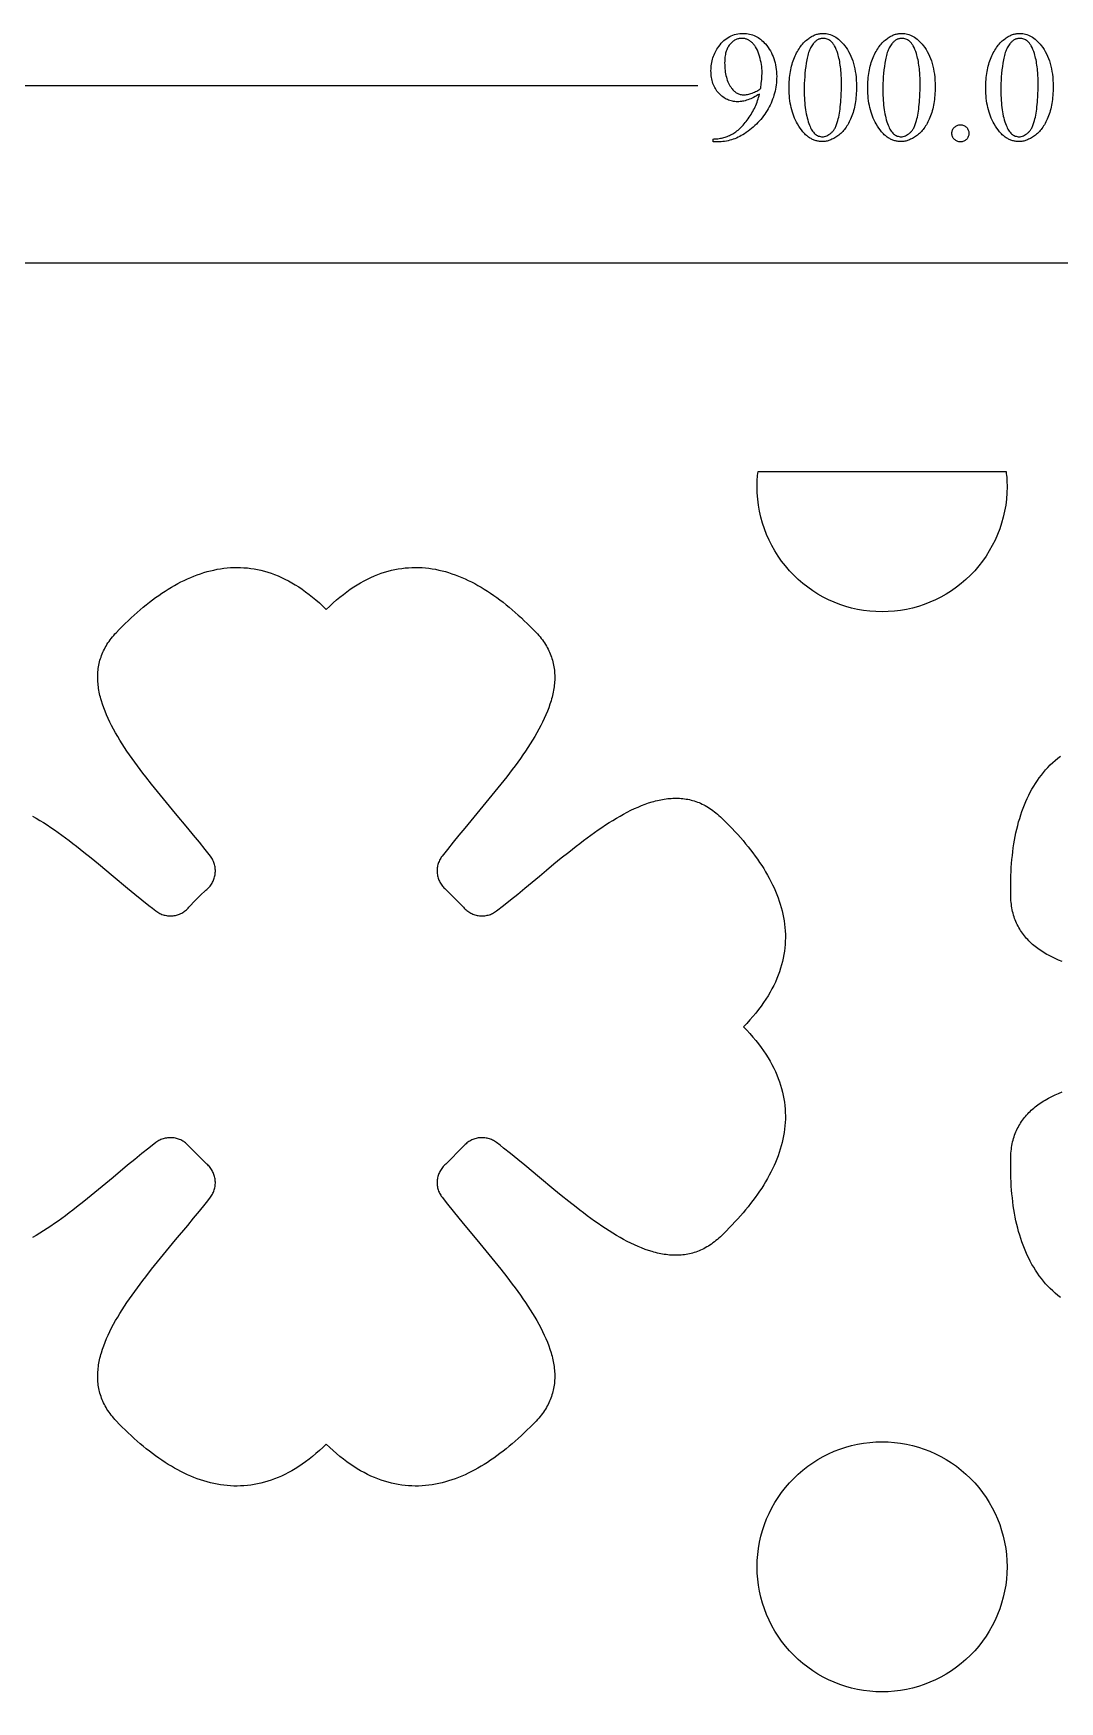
# Model space of a CAD drawing. Extents: x -1268 to 1319, y -900 to 956.
# Drawn here: x 567.2 to 813.5, y 404.9 to 805.1 of the extents above; entities that cross this region are included whole.
import ezdxf

# ---------------------------------------------------------------- set-up
doc = ezdxf.new("R2010")
doc.units = 0
doc.layers.add('DIMENSIONS', color=253, linetype='CONTINUOUS')
doc.layers.add('LAYER_1', color=7, linetype='CONTINUOUS')

msp = doc.modelspace()

# ---------------------------------------------------------------- linework, layer by layer
at = {"layer": 'DIMENSIONS'}
for points in [[(730.36, 779.11), (730.36, 779.79), (730.66, 779.8), (730.95, 779.81), (731.25, 779.84), (731.54, 779.87), (731.83, 779.91), (732.11, 779.96), (732.39, 780.02), (732.67, 780.09), (732.95, 780.16), (733.23, 780.24), (733.5, 780.33), (733.77, 780.43), (734.04, 780.54), (734.3, 780.65), (734.56, 780.77), (734.82, 780.9), (735.08, 781.04), (735.34, 781.2), (735.59, 781.36), (735.85, 781.54), (736.1, 781.73), (736.35, 781.94), (736.6, 782.16), (736.85, 782.38), (737.1, 782.63), (737.35, 782.88), (737.6, 783.15), (737.84, 783.43), (738.09, 783.72), (738.33, 784.03), (738.57, 784.34), (738.81, 784.67), (739.05, 785.01), (739.28, 785.35), (739.49, 785.7), (739.7, 786.05), (739.9, 786.41), (740.09, 786.77), (740.27, 787.13), (740.45, 787.5), (740.61, 787.87), (740.76, 788.25), (740.91, 788.63), (741.04, 789.01), (741.17, 789.4), (741.29, 789.79), (741.4, 790.19), (741.5, 790.59), (741.14, 790.37), (740.78, 790.16), (740.43, 789.96), (740.08, 789.78), (739.74, 789.61), (739.4, 789.46), (739.07, 789.32), (738.74, 789.19), (738.41, 789.09), (738.09, 788.99), (737.78, 788.91), (737.46, 788.85), (737.16, 788.79), (736.85, 788.76), (736.55, 788.74), (736.26, 788.73), (735.93, 788.74), (735.61, 788.76), (735.3, 788.8), (734.99, 788.86), (734.69, 788.93), (734.39, 789.02), (734.1, 789.12), (733.81, 789.24), (733.53, 789.37), (733.26, 789.53), (732.99, 789.69), (732.73, 789.88), (732.47, 790.07), (732.22, 790.29), (731.98, 790.52), (731.74, 790.77), (731.51, 791.03), (731.3, 791.3), (731.1, 791.58), (730.92, 791.87), (730.75, 792.17), (730.6, 792.48), (730.46, 792.81), (730.33, 793.14), (730.22, 793.48), (730.13, 793.84), (730.05, 794.2), (729.98, 794.57), (729.93, 794.96), (729.89, 795.36), (729.87, 795.76), (729.86, 796.18), (729.87, 796.59), (729.89, 796.99), (729.93, 797.38), (729.98, 797.77), (730.05, 798.16), (730.13, 798.54), (730.22, 798.91), (730.33, 799.28), (730.46, 799.64), (730.6, 800), (730.75, 800.35), (730.92, 800.7), (731.1, 801.04), (731.3, 801.37), (731.51, 801.7), (731.74, 802.02), (732.03, 802.4), (732.33, 802.75), (732.64, 803.08), (732.96, 803.39), (733.29, 803.67), (733.64, 803.92), (733.99, 804.15), (734.36, 804.36), (734.73, 804.54), (735.12, 804.7), (735.51, 804.83), (735.92, 804.94), (736.34, 805.03), (736.77, 805.09), (737.21, 805.13), (737.66, 805.14), (738.04, 805.13), (738.42, 805.1), (738.78, 805.05), (739.14, 804.98), (739.5, 804.89), (739.85, 804.78), (740.19, 804.65), (740.52, 804.5), (740.84, 804.33), (741.16, 804.14), (741.48, 803.94), (741.78, 803.71), (742.08, 803.46), (742.37, 803.19), (742.66, 802.9), (742.93, 802.59), (743.26, 802.19), (743.56, 801.78), (743.85, 801.36), (744.11, 800.93), (744.35, 800.48), (744.57, 800.02), (744.77, 799.55), (744.95, 799.07), (745.11, 798.58), (745.25, 798.08), (745.36, 797.56), (745.46, 797.04), (745.53, 796.5), (745.58, 795.95), (745.61, 795.39), (745.63, 794.81), (745.62, 794.29), (745.59, 793.78), (745.55, 793.27), (745.5, 792.77), (745.43, 792.26), (745.34, 791.77), (745.23, 791.28), (745.11, 790.79), (744.98, 790.3), (744.83, 789.82), (744.66, 789.35), (744.47, 788.88), (744.27, 788.41), (744.06, 787.95), (743.83, 787.5), (743.58, 787.04), (743.32, 786.6), (743.04, 786.16), (742.75, 785.73), (742.46, 785.32), (742.14, 784.91), (741.82, 784.51), (741.48, 784.12), (741.13, 783.74), (740.77, 783.38), (740.39, 783.02), (740.01, 782.67), (739.61, 782.33), (739.19, 781.99), (738.77, 781.67), (738.33, 781.36), (737.88, 781.06), (737.51, 780.82), (737.13, 780.6), (736.75, 780.4), (736.36, 780.2), (735.97, 780.03), (735.58, 779.87), (735.18, 779.72), (734.78, 779.59), (734.37, 779.48), (733.96, 779.38), (733.55, 779.3), (733.13, 779.23), (732.71, 779.17), (732.28, 779.14), (731.85, 779.11), (731.41, 779.11)], [(748.61, 791.97), (748.62, 792.5), (748.63, 793.03), (748.66, 793.54), (748.69, 794.04), (748.74, 794.53), (748.79, 795.02), (748.86, 795.49), (748.93, 795.95), (749.02, 796.41), (749.12, 796.86), (749.22, 797.29), (749.34, 797.72), (749.46, 798.14), (749.6, 798.55), (749.75, 798.95), (749.9, 799.34), (750.07, 799.72), (750.24, 800.09), (750.42, 800.44), (750.6, 800.79), (750.79, 801.12), (750.99, 801.43), (751.19, 801.74), (751.41, 802.03), (751.62, 802.32), (751.85, 802.58), (752.08, 802.84), (752.32, 803.09), (752.56, 803.32), (752.81, 803.54), (753.07, 803.74), (753.33, 803.94), (753.54, 804.08), (753.75, 804.22), (753.96, 804.35), (754.17, 804.46), (754.38, 804.57), (754.59, 804.67), (754.8, 804.76), (755.02, 804.84), (755.23, 804.91), (755.45, 804.97), (755.67, 805.02), (755.88, 805.06), (756.1, 805.1), (756.32, 805.12), (756.54, 805.13), (756.76, 805.14), (757.12, 805.13), (757.47, 805.09), (757.82, 805.03), (758.16, 804.95), (758.5, 804.85), (758.84, 804.73), (759.16, 804.58), (759.49, 804.41), (759.81, 804.21), (760.13, 803.99), (760.44, 803.75), (760.74, 803.49), (761.05, 803.2), (761.34, 802.89), (761.64, 802.56), (761.92, 802.21), (762.27, 801.74), (762.59, 801.26), (762.89, 800.75), (763.17, 800.23), (763.43, 799.68), (763.66, 799.12), (763.88, 798.53), (764.07, 797.93), (764.23, 797.3), (764.38, 796.66), (764.5, 795.99), (764.6, 795.31), (764.68, 794.6), (764.74, 793.87), (764.77, 793.13), (764.78, 792.36), (764.78, 791.82), (764.76, 791.29), (764.74, 790.78), (764.7, 790.27), (764.66, 789.77), (764.6, 789.28), (764.54, 788.8), (764.47, 788.34), (764.38, 787.88), (764.29, 787.43), (764.19, 787), (764.08, 786.57), (763.95, 786.16), (763.82, 785.75), (763.68, 785.35), (763.53, 784.97), (763.37, 784.59), (763.2, 784.23), (763.03, 783.89), (762.86, 783.55), (762.68, 783.23), (762.49, 782.92), (762.3, 782.63), (762.1, 782.34), (761.9, 782.07), (761.69, 781.82), (761.48, 781.57), (761.26, 781.34), (761.03, 781.13), (760.8, 780.92), (760.57, 780.73), (760.33, 780.55), (760.09, 780.39), (759.84, 780.23), (759.6, 780.09), (759.36, 779.95), (759.13, 779.83), (758.89, 779.72), (758.65, 779.61), (758.42, 779.52), (758.18, 779.44), (757.95, 779.37), (757.72, 779.31), (757.49, 779.27), (757.26, 779.23), (757.03, 779.2), (756.8, 779.18), (756.58, 779.18), (756.35, 779.18), (756.13, 779.2), (755.92, 779.22), (755.7, 779.25), (755.49, 779.28), (755.28, 779.33), (755.07, 779.38), (754.86, 779.44), (754.66, 779.51), (754.46, 779.59), (754.26, 779.68), (754.06, 779.77), (753.87, 779.88), (753.68, 779.99), (753.49, 780.11), (753.3, 780.23), (753.11, 780.37), (752.93, 780.52), (752.75, 780.67), (752.57, 780.83), (752.4, 781), (752.22, 781.17), (751.89, 781.55), (751.56, 781.97), (751.23, 782.41), (750.92, 782.89), (750.62, 783.4), (750.38, 783.85), (750.15, 784.31), (749.94, 784.79), (749.74, 785.27), (749.56, 785.77), (749.4, 786.27), (749.25, 786.79), (749.11, 787.32), (749, 787.87), (748.89, 788.42), (748.81, 788.98), (748.74, 789.56), (748.68, 790.14), (748.64, 790.74), (748.62, 791.35)], [(767.49, 791.97), (767.5, 792.5), (767.51, 793.03), (767.54, 793.54), (767.57, 794.04), (767.62, 794.53), (767.67, 795.02), (767.74, 795.49), (767.81, 795.95), (767.9, 796.41), (768, 796.86), (768.1, 797.29), (768.22, 797.72), (768.34, 798.14), (768.48, 798.55), (768.63, 798.95), (768.78, 799.34), (768.95, 799.72), (769.12, 800.09), (769.3, 800.44), (769.48, 800.79), (769.67, 801.12), (769.87, 801.43), (770.07, 801.74), (770.28, 802.03), (770.5, 802.32), (770.73, 802.58), (770.96, 802.84), (771.19, 803.09), (771.44, 803.32), (771.69, 803.54), (771.95, 803.74), (772.21, 803.94), (772.42, 804.08), (772.63, 804.22), (772.84, 804.35), (773.05, 804.46), (773.26, 804.57), (773.47, 804.67), (773.68, 804.76), (773.9, 804.84), (774.11, 804.91), (774.33, 804.97), (774.54, 805.02), (774.76, 805.06), (774.98, 805.1), (775.2, 805.12), (775.42, 805.13), (775.64, 805.14), (776, 805.13), (776.35, 805.09), (776.7, 805.03), (777.04, 804.95), (777.38, 804.85), (777.71, 804.73), (778.04, 804.58), (778.37, 804.41), (778.69, 804.21), (779, 803.99), (779.32, 803.75), (779.62, 803.49), (779.92, 803.2), (780.22, 802.89), (780.51, 802.56), (780.8, 802.21), (781.15, 801.74), (781.47, 801.26), (781.77, 800.75), (782.05, 800.23), (782.31, 799.68), (782.54, 799.12), (782.76, 798.53), (782.95, 797.93), (783.11, 797.3), (783.26, 796.66), (783.38, 795.99), (783.48, 795.31), (783.56, 794.6), (783.62, 793.87), (783.65, 793.13), (783.66, 792.36), (783.65, 791.82), (783.64, 791.29), (783.62, 790.78), (783.58, 790.27), (783.54, 789.77), (783.48, 789.28), (783.42, 788.8), (783.35, 788.34), (783.26, 787.88), (783.17, 787.43), (783.07, 787), (782.95, 786.57), (782.83, 786.16), (782.7, 785.75), (782.56, 785.35), (782.41, 784.97), (782.25, 784.59), (782.08, 784.23), (781.91, 783.89), (781.74, 783.55), (781.56, 783.23), (781.37, 782.92), (781.18, 782.63), (780.98, 782.34), (780.78, 782.07), (780.57, 781.82), (780.36, 781.57), (780.14, 781.34), (779.91, 781.13), (779.68, 780.92), (779.45, 780.73), (779.21, 780.55), (778.96, 780.39), (778.72, 780.23), (778.48, 780.09), (778.24, 779.95), (778.01, 779.83), (777.77, 779.72), (777.53, 779.61), (777.3, 779.52), (777.06, 779.44), (776.83, 779.37), (776.6, 779.31), (776.37, 779.27), (776.14, 779.23), (775.91, 779.2), (775.68, 779.18), (775.46, 779.18), (775.23, 779.18), (775.01, 779.2), (774.8, 779.22), (774.58, 779.25), (774.37, 779.28), (774.16, 779.33), (773.95, 779.38), (773.74, 779.44), (773.54, 779.51), (773.34, 779.59), (773.14, 779.68), (772.94, 779.77), (772.75, 779.88), (772.56, 779.99), (772.37, 780.11), (772.18, 780.23), (771.99, 780.37), (771.81, 780.52), (771.63, 780.67), (771.45, 780.83), (771.28, 781), (771.1, 781.17), (770.76, 781.55), (770.43, 781.97), (770.11, 782.41), (769.8, 782.89), (769.5, 783.4), (769.26, 783.85), (769.03, 784.31), (768.82, 784.79), (768.62, 785.27), (768.44, 785.77), (768.28, 786.27), (768.13, 786.79), (767.99, 787.32), (767.88, 787.87), (767.77, 788.42), (767.69, 788.98), (767.62, 789.56), (767.56, 790.14), (767.52, 790.74), (767.5, 791.35)], [(795.81, 791.97), (795.81, 792.5), (795.83, 793.03), (795.85, 793.54), (795.89, 794.04), (795.94, 794.53), (795.99, 795.02), (796.06, 795.49), (796.13, 795.95), (796.22, 796.41), (796.31, 796.86), (796.42, 797.29), (796.54, 797.72), (796.66, 798.14), (796.8, 798.55), (796.94, 798.95), (797.1, 799.34), (797.26, 799.72), (797.44, 800.09), (797.61, 800.44), (797.8, 800.79), (797.99, 801.12), (798.19, 801.43), (798.39, 801.74), (798.6, 802.03), (798.82, 802.32), (799.04, 802.58), (799.28, 802.84), (799.51, 803.09), (799.76, 803.32), (800.01, 803.54), (800.27, 803.74), (800.53, 803.94), (800.74, 804.08), (800.95, 804.22), (801.16, 804.35), (801.37, 804.46), (801.58, 804.57), (801.79, 804.67), (802, 804.76), (802.22, 804.84), (802.43, 804.91), (802.65, 804.97), (802.86, 805.02), (803.08, 805.06), (803.3, 805.1), (803.52, 805.12), (803.74, 805.13), (803.96, 805.14), (804.32, 805.13), (804.67, 805.09), (805.02, 805.03), (805.36, 804.95), (805.7, 804.85), (806.03, 804.73), (806.36, 804.58), (806.69, 804.41), (807.01, 804.21), (807.32, 803.99), (807.63, 803.75), (807.94, 803.49), (808.24, 803.2), (808.54, 802.89), (808.83, 802.56), (809.12, 802.21), (809.47, 801.74), (809.79, 801.26), (810.09, 800.75), (810.37, 800.23), (810.63, 799.68), (810.86, 799.12), (811.07, 798.53), (811.26, 797.93), (811.43, 797.3), (811.58, 796.66), (811.7, 795.99), (811.8, 795.31), (811.88, 794.6), (811.93, 793.87), (811.97, 793.13), (811.98, 792.36), (811.97, 791.82), (811.96, 791.29), (811.93, 790.78), (811.9, 790.27), (811.86, 789.77), (811.8, 789.28), (811.74, 788.8), (811.67, 788.34), (811.58, 787.88), (811.49, 787.43), (811.39, 787), (811.27, 786.57), (811.15, 786.16), (811.02, 785.75), (810.88, 785.35), (810.72, 784.97), (810.57, 784.59), (810.4, 784.23), (810.23, 783.89), (810.05, 783.55), (809.87, 783.23), (809.69, 782.92), (809.5, 782.63), (809.3, 782.34), (809.1, 782.07), (808.89, 781.82), (808.67, 781.57), (808.46, 781.34), (808.23, 781.13), (808, 780.92), (807.77, 780.73), (807.53, 780.55), (807.28, 780.39), (807.04, 780.23), (806.8, 780.09), (806.56, 779.95), (806.32, 779.83), (806.09, 779.72), (805.85, 779.61), (805.62, 779.52), (805.38, 779.44), (805.15, 779.37), (804.92, 779.31), (804.69, 779.27), (804.46, 779.23), (804.23, 779.2), (804, 779.18), (803.77, 779.18), (803.55, 779.18), (803.33, 779.2), (803.11, 779.22), (802.9, 779.25), (802.69, 779.28), (802.48, 779.33), (802.27, 779.38), (802.06, 779.44), (801.86, 779.51), (801.66, 779.59), (801.46, 779.68), (801.26, 779.77), (801.07, 779.88), (800.87, 779.99), (800.68, 780.11), (800.5, 780.23), (800.31, 780.37), (800.13, 780.52), (799.95, 780.67), (799.77, 780.83), (799.6, 781), (799.42, 781.17), (799.08, 781.55), (798.75, 781.97), (798.43, 782.41), (798.12, 782.89), (797.82, 783.4), (797.58, 783.85), (797.35, 784.31), (797.14, 784.79), (796.94, 785.27), (796.76, 785.77), (796.59, 786.27), (796.45, 786.79), (796.31, 787.32), (796.19, 787.87), (796.09, 788.42), (796.01, 788.98), (795.94, 789.56), (795.88, 790.14), (795.84, 790.74), (795.82, 791.35)], [(741.79, 791.96), (741.94, 793.09), (742.04, 794.11), (742.08, 794.58), (742.1, 795.01), (742.12, 795.42), (742.12, 795.79), (742.11, 796.24), (742.08, 796.7), (742.04, 797.17), (741.97, 797.65), (741.88, 798.14), (741.78, 798.63), (741.66, 799.14), (741.51, 799.65), (741.35, 800.16), (741.18, 800.63), (740.99, 801.07), (740.78, 801.49), (740.56, 801.87), (740.44, 802.05), (740.32, 802.22), (740.19, 802.38), (740.06, 802.54), (739.93, 802.69), (739.79, 802.83), (739.65, 802.97), (739.51, 803.09), (739.36, 803.21), (739.21, 803.32), (739.06, 803.42), (738.91, 803.51), (738.76, 803.59), (738.6, 803.66), (738.44, 803.73), (738.28, 803.78), (738.11, 803.83), (737.95, 803.87), (737.78, 803.9), (737.61, 803.92), (737.43, 803.94), (737.25, 803.94), (737.05, 803.93), (736.85, 803.92), (736.65, 803.89), (736.46, 803.85), (736.27, 803.8), (736.08, 803.73), (735.9, 803.66), (735.72, 803.57), (735.54, 803.47), (735.36, 803.36), (735.19, 803.24), (735.02, 803.11), (734.86, 802.97), (734.69, 802.81), (734.53, 802.64), (734.38, 802.46), (734.23, 802.27), (734.09, 802.07), (733.96, 801.86), (733.84, 801.64), (733.73, 801.4), (733.63, 801.16), (733.53, 800.9), (733.45, 800.63), (733.38, 800.35), (733.32, 800.06), (733.26, 799.76), (733.22, 799.44), (733.19, 799.12), (733.16, 798.78), (733.15, 798.44), (733.14, 798.08), (733.15, 797.6), (733.17, 797.13), (733.2, 796.68), (733.25, 796.24), (733.3, 795.81), (733.37, 795.4), (733.46, 795), (733.55, 794.61), (733.66, 794.24), (733.78, 793.88), (733.92, 793.53), (734.07, 793.2), (734.23, 792.88), (734.4, 792.57), (734.59, 792.27), (734.78, 791.99), (734.94, 791.8), (735.09, 791.62), (735.25, 791.45), (735.42, 791.3), (735.59, 791.16), (735.76, 791.03), (735.94, 790.91), (736.12, 790.8), (736.31, 790.71), (736.5, 790.63), (736.69, 790.56), (736.89, 790.51), (737.1, 790.46), (737.31, 790.43), (737.52, 790.41), (737.73, 790.41), (737.95, 790.41), (738.18, 790.43), (738.41, 790.46), (738.66, 790.51), (738.92, 790.57), (739.18, 790.64), (739.46, 790.72), (739.74, 790.81), (740.03, 790.92), (740.31, 791.04), (740.58, 791.16), (740.84, 791.3), (741.09, 791.45), (741.33, 791.61), (741.56, 791.78)], [(752.23, 791.51), (752.23, 790.88), (752.25, 790.25), (752.27, 789.64), (752.31, 789.05), (752.35, 788.47), (752.4, 787.91), (752.47, 787.36), (752.54, 786.83), (752.63, 786.31), (752.72, 785.8), (752.83, 785.31), (752.94, 784.84), (753.07, 784.38), (753.2, 783.93), (753.34, 783.5), (753.5, 783.09), (753.63, 782.76), (753.78, 782.44), (753.93, 782.15), (754.09, 781.89), (754.26, 781.64), (754.43, 781.41), (754.61, 781.21), (754.81, 781.03), (755.01, 780.87), (755.21, 780.73), (755.43, 780.61), (755.65, 780.51), (755.89, 780.44), (756.13, 780.38), (756.38, 780.35), (756.63, 780.34), (756.88, 780.35), (757.13, 780.4), (757.39, 780.47), (757.65, 780.56), (757.91, 780.69), (758.17, 780.84), (758.43, 781.03), (758.7, 781.24), (758.83, 781.35), (758.96, 781.48), (759.08, 781.61), (759.2, 781.76), (759.31, 781.91), (759.43, 782.08), (759.53, 782.25), (759.64, 782.43), (759.74, 782.62), (759.83, 782.82), (760.01, 783.26), (760.17, 783.72), (760.32, 784.23), (760.42, 784.64), (760.52, 785.06), (760.61, 785.51), (760.69, 785.98), (760.77, 786.47), (760.84, 786.97), (760.9, 787.5), (760.96, 788.05), (761, 788.62), (761.05, 789.21), (761.08, 789.82), (761.11, 790.45), (761.15, 791.77), (761.17, 793.17), (761.15, 794.22), (761.11, 795.22), (761.08, 795.71), (761.04, 796.18), (761, 796.64), (760.95, 797.1), (760.89, 797.54), (760.82, 797.96), (760.75, 798.38), (760.67, 798.79), (760.58, 799.19), (760.49, 799.57), (760.39, 799.94), (760.28, 800.31), (760.11, 800.82), (759.93, 801.29), (759.73, 801.72), (759.52, 802.12), (759.41, 802.3), (759.3, 802.48), (759.19, 802.64), (759.07, 802.79), (758.95, 802.94), (758.82, 803.07), (758.7, 803.2), (758.57, 803.31), (758.37, 803.46), (758.17, 803.58), (757.96, 803.68), (757.73, 803.77), (757.5, 803.84), (757.26, 803.88), (757, 803.91), (756.74, 803.92), (756.59, 803.92), (756.43, 803.9), (756.28, 803.88), (756.13, 803.85), (755.99, 803.81), (755.84, 803.76), (755.7, 803.71), (755.56, 803.64), (755.42, 803.57), (755.28, 803.48), (755.15, 803.39), (755.02, 803.29), (754.89, 803.18), (754.76, 803.06), (754.63, 802.93), (754.51, 802.8), (754.35, 802.6), (754.19, 802.39), (754.04, 802.16), (753.9, 801.92), (753.76, 801.67), (753.64, 801.4), (753.51, 801.12), (753.4, 800.83), (753.29, 800.52), (753.18, 800.2), (753.09, 799.86), (753, 799.52), (752.91, 799.15), (752.84, 798.78), (752.77, 798.39), (752.7, 797.98), (752.59, 797.17), (752.5, 796.35), (752.41, 795.54), (752.35, 794.73), (752.29, 793.92), (752.26, 793.11), (752.23, 792.31)], [(771.1, 791.51), (771.11, 790.88), (771.12, 790.25), (771.15, 789.64), (771.18, 789.05), (771.23, 788.47), (771.28, 787.91), (771.35, 787.36), (771.42, 786.83), (771.51, 786.31), (771.6, 785.8), (771.71, 785.31), (771.82, 784.84), (771.94, 784.38), (772.08, 783.93), (772.22, 783.5), (772.38, 783.09), (772.51, 782.76), (772.66, 782.44), (772.81, 782.15), (772.97, 781.89), (773.13, 781.64), (773.31, 781.41), (773.49, 781.21), (773.69, 781.03), (773.89, 780.87), (774.09, 780.73), (774.31, 780.61), (774.53, 780.51), (774.77, 780.44), (775.01, 780.38), (775.25, 780.35), (775.51, 780.34), (775.76, 780.35), (776.01, 780.4), (776.27, 780.47), (776.52, 780.56), (776.78, 780.69), (777.05, 780.84), (777.31, 781.03), (777.58, 781.24), (777.71, 781.35), (777.84, 781.48), (777.96, 781.61), (778.08, 781.76), (778.19, 781.91), (778.31, 782.08), (778.41, 782.25), (778.52, 782.43), (778.62, 782.62), (778.71, 782.82), (778.89, 783.26), (779.05, 783.72), (779.2, 784.23), (779.3, 784.64), (779.4, 785.06), (779.49, 785.51), (779.57, 785.98), (779.65, 786.47), (779.72, 786.97), (779.78, 787.5), (779.83, 788.05), (779.88, 788.62), (779.93, 789.21), (779.96, 789.82), (779.99, 790.45), (780.03, 791.77), (780.05, 793.17), (780.03, 794.22), (779.99, 795.22), (779.96, 795.71), (779.92, 796.18), (779.88, 796.64), (779.83, 797.1), (779.77, 797.54), (779.7, 797.96), (779.63, 798.38), (779.55, 798.79), (779.46, 799.19), (779.37, 799.57), (779.27, 799.94), (779.16, 800.31), (778.99, 800.82), (778.81, 801.29), (778.61, 801.72), (778.4, 802.12), (778.29, 802.3), (778.18, 802.48), (778.07, 802.64), (777.95, 802.79), (777.83, 802.94), (777.7, 803.07), (777.58, 803.2), (777.45, 803.31), (777.25, 803.46), (777.05, 803.58), (776.84, 803.68), (776.61, 803.77), (776.38, 803.84), (776.14, 803.88), (775.88, 803.91), (775.62, 803.92), (775.47, 803.92), (775.31, 803.9), (775.16, 803.88), (775.01, 803.85), (774.86, 803.81), (774.72, 803.76), (774.58, 803.71), (774.44, 803.64), (774.3, 803.57), (774.16, 803.48), (774.03, 803.39), (773.9, 803.29), (773.77, 803.18), (773.64, 803.06), (773.51, 802.93), (773.39, 802.8), (773.23, 802.6), (773.07, 802.39), (772.92, 802.16), (772.78, 801.92), (772.64, 801.67), (772.51, 801.4), (772.39, 801.12), (772.28, 800.83), (772.17, 800.52), (772.06, 800.2), (771.97, 799.86), (771.88, 799.52), (771.79, 799.15), (771.72, 798.78), (771.65, 798.39), (771.58, 797.98), (771.47, 797.17), (771.37, 796.35), (771.29, 795.54), (771.22, 794.73), (771.17, 793.92), (771.13, 793.11), (771.11, 792.31)], [(799.42, 791.51), (799.43, 790.88), (799.44, 790.25), (799.47, 789.64), (799.5, 789.05), (799.55, 788.47), (799.6, 787.91), (799.67, 787.36), (799.74, 786.83), (799.83, 786.31), (799.92, 785.8), (800.02, 785.31), (800.14, 784.84), (800.26, 784.38), (800.4, 783.93), (800.54, 783.5), (800.7, 783.09), (800.83, 782.76), (800.97, 782.44), (801.13, 782.15), (801.29, 781.89), (801.45, 781.64), (801.63, 781.41), (801.81, 781.21), (802, 781.03), (802.2, 780.87), (802.41, 780.73), (802.63, 780.61), (802.85, 780.51), (803.08, 780.44), (803.32, 780.38), (803.57, 780.35), (803.83, 780.34), (804.08, 780.35), (804.33, 780.4), (804.59, 780.47), (804.84, 780.56), (805.1, 780.69), (805.36, 780.84), (805.63, 781.03), (805.89, 781.24), (806.03, 781.35), (806.15, 781.48), (806.28, 781.61), (806.4, 781.76), (806.51, 781.91), (806.62, 782.08), (806.73, 782.25), (806.83, 782.43), (806.93, 782.62), (807.03, 782.82), (807.21, 783.26), (807.37, 783.72), (807.52, 784.23), (807.62, 784.64), (807.72, 785.06), (807.81, 785.51), (807.89, 785.98), (807.96, 786.47), (808.03, 786.97), (808.1, 787.5), (808.15, 788.05), (808.2, 788.62), (808.25, 789.21), (808.28, 789.82), (808.31, 790.45), (808.35, 791.77), (808.36, 793.17), (808.35, 794.22), (808.31, 795.22), (808.28, 795.71), (808.24, 796.18), (808.2, 796.64), (808.14, 797.1), (808.08, 797.54), (808.02, 797.96), (807.95, 798.38), (807.87, 798.79), (807.78, 799.19), (807.69, 799.57), (807.59, 799.94), (807.48, 800.31), (807.31, 800.82), (807.12, 801.29), (806.93, 801.72), (806.72, 802.12), (806.61, 802.3), (806.5, 802.48), (806.38, 802.64), (806.27, 802.79), (806.15, 802.94), (806.02, 803.07), (805.9, 803.2), (805.77, 803.31), (805.57, 803.46), (805.37, 803.58), (805.15, 803.68), (804.93, 803.77), (804.7, 803.84), (804.46, 803.88), (804.2, 803.91), (803.94, 803.92), (803.78, 803.92), (803.63, 803.9), (803.48, 803.88), (803.33, 803.85), (803.18, 803.81), (803.04, 803.76), (802.9, 803.71), (802.76, 803.64), (802.62, 803.57), (802.48, 803.48), (802.35, 803.39), (802.22, 803.29), (802.09, 803.18), (801.96, 803.06), (801.83, 802.93), (801.71, 802.8), (801.55, 802.6), (801.39, 802.39), (801.24, 802.16), (801.1, 801.92), (800.96, 801.67), (800.83, 801.4), (800.71, 801.12), (800.59, 800.83), (800.48, 800.52), (800.38, 800.2), (800.28, 799.86), (800.2, 799.52), (800.11, 799.15), (800.04, 798.78), (799.97, 798.39), (799.9, 797.98), (799.79, 797.17), (799.69, 796.35), (799.61, 795.54), (799.54, 794.73), (799.49, 793.92), (799.45, 793.11), (799.43, 792.31)], [(789.73, 783.2), (789.94, 783.19), (790.14, 783.16), (790.34, 783.11), (790.52, 783.05), (790.7, 782.96), (790.87, 782.86), (791.03, 782.74), (791.18, 782.6), (791.32, 782.45), (791.44, 782.28), (791.54, 782.11), (791.62, 781.94), (791.69, 781.75), (791.74, 781.56), (791.76, 781.36), (791.77, 781.15), (791.76, 780.94), (791.73, 780.74), (791.69, 780.55), (791.62, 780.37), (791.54, 780.19), (791.43, 780.02), (791.31, 779.86), (791.17, 779.7), (791.02, 779.56), (790.86, 779.44), (790.69, 779.34), (790.51, 779.26), (790.33, 779.19), (790.13, 779.14), (789.93, 779.11), (789.73, 779.11), (789.52, 779.11), (789.32, 779.14), (789.12, 779.19), (788.94, 779.26), (788.76, 779.34), (788.59, 779.44), (788.43, 779.56), (788.28, 779.7), (788.14, 779.86), (788.02, 780.02), (787.91, 780.19), (787.83, 780.37), (787.76, 780.55), (787.72, 780.74), (787.69, 780.94), (787.68, 781.15), (787.69, 781.36), (787.72, 781.57), (787.76, 781.76), (787.83, 781.95), (787.91, 782.13), (788.02, 782.3), (788.14, 782.46), (788.28, 782.61), (788.43, 782.75), (788.59, 782.87), (788.76, 782.97), (788.94, 783.05), (789.12, 783.12), (789.32, 783.16), (789.52, 783.19)]]:
    msp.add_lwpolyline(points, close=True, dxfattribs=at)
msp.add_lwpolyline([(341.15, 792.64), (726.74, 792.64)], dxfattribs=at)
at = {"layer": 'LAYER_1'}
msp.add_lwpolyline([(320.92, -150), (1220.92, -150), (1220.92, 750), (320.92, 750)], close=True, dxfattribs=at)
for points in [[(800.92, 696.36, -0.414214), (770.92, 666.36, -0.414214), (740.92, 696.36, -0.030388), (741.15, 700), (800.69, 700, -0.030388)], [(770.92, 467.23, -0.414214), (800.92, 437.23, -0.414214), (770.92, 407.23, -0.414214), (740.92, 437.23, -0.414214)]]:
    msp.add_lwpolyline(points, format="xyb", close=True, dxfattribs=at)
for points in [[(567.01, 617.35), (567.88, 616.85), (568.75, 616.32), (569.63, 615.77), (570.51, 615.21), (571.39, 614.62), (572.27, 614.02), (573.15, 613.4), (574.03, 612.77), (574.91, 612.12), (575.8, 611.46), (576.68, 610.79), (577.57, 610.11), (579.34, 608.71), (581.1, 607.29), (582.86, 605.85), (586.37, 602.93), (589.84, 600.04), (591.56, 598.62), (593.27, 597.23), (594.96, 595.89), (595.79, 595.23), (596.63, 594.59), (596.86, 594.42), (597.1, 594.26), (597.35, 594.12), (597.59, 593.99), (597.85, 593.87), (598.1, 593.77), (598.36, 593.68), (598.63, 593.6), (598.89, 593.54), (599.16, 593.49), (599.43, 593.45), (599.7, 593.42), (599.97, 593.41), (600.24, 593.41), (600.51, 593.42), (600.77, 593.44), (601.04, 593.48), (601.31, 593.52), (601.57, 593.58), (601.83, 593.66), (602.09, 593.74), (602.34, 593.84), (602.59, 593.95), (602.83, 594.07), (603.07, 594.2), (603.31, 594.35), (603.54, 594.5), (603.76, 594.67), (603.97, 594.85), (604.18, 595.05), (604.38, 595.25), (604.57, 595.47), (604.73, 595.66), (605.98, 597.02), (607.3, 598.33), (608.66, 599.59), (608.85, 599.75), (609.07, 599.94), (609.27, 600.14), (609.47, 600.35), (609.65, 600.56), (609.81, 600.78), (609.97, 601.01), (610.12, 601.25), (610.25, 601.48), (610.37, 601.73), (610.48, 601.98), (610.58, 602.23), (610.66, 602.49), (610.73, 602.75), (610.8, 603.01), (610.84, 603.28), (610.88, 603.54), (610.9, 603.81), (610.91, 604.08), (610.91, 604.35), (610.9, 604.62), (610.87, 604.89), (610.83, 605.16), (610.78, 605.43), (610.72, 605.69), (610.64, 605.96), (610.55, 606.22), (610.44, 606.47), (610.33, 606.73), (610.2, 606.97), (610.06, 607.22), (609.9, 607.46), (609.73, 607.69), (608.43, 609.36), (607.09, 611.05), (605.7, 612.76), (604.28, 614.48), (601.38, 617.95), (599.93, 619.7), (598.47, 621.46), (597.03, 623.22), (595.6, 624.98), (594.21, 626.75), (593.53, 627.64), (592.86, 628.52), (592.2, 629.4), (591.55, 630.29), (590.92, 631.17), (590.3, 632.05), (589.7, 632.93), (589.11, 633.81), (588.54, 634.69), (588, 635.57), (587.47, 636.44), (586.96, 637.31), (586.48, 638.18), (586.02, 639.05), (585.59, 639.91), (585.18, 640.77), (584.8, 641.63), (584.44, 642.48), (584.12, 643.33), (583.82, 644.18), (583.56, 645.02), (583.44, 645.44), (583.33, 645.86), (583.22, 646.28), (583.13, 646.69), (583.04, 647.11), (582.97, 647.52), (582.9, 647.93), (582.84, 648.34), (582.79, 648.75), (582.75, 649.16), (582.72, 649.57), (582.69, 649.98), (582.68, 650.38), (582.68, 650.78), (582.69, 651.19), (582.7, 651.59), (582.73, 651.98), (582.77, 652.38), (582.82, 652.78), (582.88, 653.17), (582.95, 653.56), (583.03, 653.95), (583.12, 654.34), (583.22, 654.73), (583.34, 655.12), (583.47, 655.5), (583.6, 655.88), (583.75, 656.26), (583.91, 656.64), (584.09, 657.02), (584.27, 657.4), (584.47, 657.77), (584.68, 658.14), (584.9, 658.51), (585.14, 658.88), (585.39, 659.24), (585.65, 659.6), (585.92, 659.97), (586.21, 660.33), (586.51, 660.68), (586.82, 661.04), (587.15, 661.39), (587.85, 662.12), (588.56, 662.83), (589.27, 663.54), (589.98, 664.23), (590.7, 664.9), (591.42, 665.56), (592.14, 666.21), (592.87, 666.84), (593.61, 667.46), (594.34, 668.06), (595.08, 668.64), (595.83, 669.21), (596.57, 669.76), (597.32, 670.29), (598.08, 670.81), (598.83, 671.31), (599.59, 671.79), (600.36, 672.25), (601.12, 672.69), (601.89, 673.12), (602.66, 673.52), (603.44, 673.9), (604.22, 674.27), (605, 674.61), (605.78, 674.93), (606.56, 675.23), (607.35, 675.5), (608.14, 675.76), (608.93, 675.99), (609.73, 676.2), (610.53, 676.38), (611.32, 676.55), (612.12, 676.68), (612.93, 676.8), (613.73, 676.88), (614.54, 676.95), (615.35, 676.98), (616.15, 676.99), (616.97, 676.98), (617.78, 676.94), (618.59, 676.87), (619.41, 676.77), (620.22, 676.64), (621.04, 676.49), (621.86, 676.31), (622.68, 676.1), (623.5, 675.86), (624.32, 675.59), (625.14, 675.29), (625.97, 674.95), (626.79, 674.59), (627.61, 674.2), (628.44, 673.77), (629.26, 673.32), (630.09, 672.83), (630.91, 672.31), (631.74, 671.75), (632.57, 671.16), (633.39, 670.54), (634.22, 669.89), (635.04, 669.19), (635.87, 668.47), (636.7, 667.71), (637.52, 666.91), (638.35, 667.71), (639.17, 668.47), (640, 669.19), (640.82, 669.89), (641.65, 670.54), (642.48, 671.16), (643.3, 671.75), (644.13, 672.31), (644.95, 672.83), (645.78, 673.32), (646.6, 673.77), (647.43, 674.2), (648.25, 674.59), (649.08, 674.95), (649.9, 675.29), (650.72, 675.59), (651.54, 675.86), (652.36, 676.1), (653.18, 676.31), (654, 676.49), (654.82, 676.64), (655.64, 676.77), (656.45, 676.87), (657.26, 676.94), (658.08, 676.98), (658.89, 676.99), (659.7, 676.98), (660.51, 676.95), (661.31, 676.88), (662.12, 676.8), (662.92, 676.68), (663.72, 676.55), (664.52, 676.38), (665.31, 676.2), (666.11, 675.99), (666.9, 675.76), (667.69, 675.5), (668.48, 675.23), (669.26, 674.93), (670.05, 674.61), (670.83, 674.27), (671.6, 673.9), (672.38, 673.52), (673.15, 673.12), (673.92, 672.69), (674.69, 672.25), (675.45, 671.79), (676.21, 671.31), (676.97, 670.81), (677.72, 670.29), (678.47, 669.76), (679.22, 669.21), (679.96, 668.64), (680.7, 668.06), (681.44, 667.46), (682.17, 666.84), (682.9, 666.21), (683.62, 665.56), (684.35, 664.9), (685.06, 664.23), (685.78, 663.54), (686.49, 662.83), (687.19, 662.12), (687.89, 661.39), (688.22, 661.04), (688.53, 660.68), (688.83, 660.33), (689.12, 659.97), (689.4, 659.6), (689.66, 659.24), (689.9, 658.88), (690.14, 658.51), (690.36, 658.14), (690.57, 657.77), (690.77, 657.4), (690.96, 657.02), (691.13, 656.64), (691.29, 656.26), (691.44, 655.88), (691.58, 655.5), (691.7, 655.12), (691.82, 654.73), (691.92, 654.34), (692.01, 653.95), (692.09, 653.56), (692.16, 653.17), (692.22, 652.78), (692.27, 652.38), (692.31, 651.98), (692.34, 651.59), (692.36, 651.19), (692.36, 650.78), (692.36, 650.38), (692.35, 649.98), (692.33, 649.57), (692.29, 649.16), (692.25, 648.75), (692.2, 648.34), (692.14, 647.93), (692.08, 647.52), (692, 647.11), (691.91, 646.69), (691.82, 646.28), (691.71, 645.86), (691.6, 645.44), (691.48, 645.02), (691.22, 644.18), (690.92, 643.33), (690.6, 642.48), (690.25, 641.63), (689.86, 640.77), (689.45, 639.91), (689.02, 639.05), (688.56, 638.18), (688.08, 637.31), (687.57, 636.44), (687.04, 635.57), (686.5, 634.69), (685.93, 633.81), (685.35, 632.93), (684.74, 632.05), (684.13, 631.17), (683.49, 630.29), (682.84, 629.4), (682.18, 628.52), (681.51, 627.64), (680.83, 626.75), (679.44, 624.98), (678.02, 623.22), (676.57, 621.46), (673.66, 617.95), (670.76, 614.48), (669.34, 612.76), (667.96, 611.05), (666.61, 609.36), (665.95, 608.52), (665.31, 607.69), (665.14, 607.46), (664.99, 607.22), (664.84, 606.97), (664.71, 606.73), (664.6, 606.47), (664.49, 606.22), (664.4, 605.96), (664.33, 605.69), (664.26, 605.43), (664.21, 605.16), (664.17, 604.89), (664.14, 604.62), (664.13, 604.35), (664.13, 604.08), (664.14, 603.81), (664.16, 603.54), (664.2, 603.28), (664.25, 603.01), (664.31, 602.75), (664.38, 602.49), (664.47, 602.23), (664.56, 601.98), (664.67, 601.73), (664.79, 601.48), (664.93, 601.25), (665.07, 601.01), (665.23, 600.78), (665.4, 600.56), (665.58, 600.35), (665.77, 600.14), (665.97, 599.94), (666.19, 599.75), (670.47, 595.47), (670.66, 595.25), (670.86, 595.05), (671.07, 594.85), (671.28, 594.67), (671.51, 594.5), (671.73, 594.35), (671.97, 594.2), (672.21, 594.07), (672.45, 593.95), (672.7, 593.84), (672.96, 593.74), (673.21, 593.66), (673.47, 593.58), (673.74, 593.52), (674, 593.48), (674.27, 593.44), (674.54, 593.42), (674.81, 593.41), (675.08, 593.41), (675.35, 593.42), (675.62, 593.45), (675.88, 593.49), (676.15, 593.54), (676.42, 593.6), (676.68, 593.68), (676.94, 593.77), (677.2, 593.87), (677.45, 593.99), (677.7, 594.12), (677.94, 594.26), (678.18, 594.42), (678.41, 594.59), (680.09, 595.89), (681.78, 597.23), (683.48, 598.62), (685.2, 600.04), (688.67, 602.93), (690.42, 604.39), (692.18, 605.85), (693.94, 607.29), (695.71, 608.71), (697.48, 610.11), (698.36, 610.79), (699.24, 611.46), (700.13, 612.12), (701.01, 612.77), (701.89, 613.4), (702.78, 614.02), (703.66, 614.62), (704.54, 615.21), (705.41, 615.77), (706.29, 616.32), (707.16, 616.85), (708.03, 617.35), (708.9, 617.84), (709.77, 618.3), (710.63, 618.73), (711.49, 619.14), (712.35, 619.52), (713.21, 619.88), (714.06, 620.2), (714.9, 620.5), (715.74, 620.76), (716.16, 620.88), (716.58, 620.99), (717, 621.09), (717.42, 621.19), (717.83, 621.28), (718.24, 621.35), (718.66, 621.42), (719.07, 621.48), (719.48, 621.53), (719.89, 621.57), (720.29, 621.6), (720.7, 621.63), (721.1, 621.64), (721.51, 621.64), (721.91, 621.63), (722.31, 621.61), (722.71, 621.59), (723.1, 621.55), (723.5, 621.5), (723.89, 621.44), (724.29, 621.37), (724.68, 621.29), (725.07, 621.2), (725.45, 621.09), (725.84, 620.98), (726.22, 620.85), (726.61, 620.72), (726.99, 620.57), (727.37, 620.41), (727.74, 620.23), (728.12, 620.05), (728.49, 619.85), (728.86, 619.64), (729.23, 619.42), (729.6, 619.18), (729.96, 618.93), (730.33, 618.67), (730.69, 618.4), (731.05, 618.11), (731.41, 617.81), (731.76, 617.5), (732.11, 617.17), (732.84, 616.47), (733.56, 615.76), (734.26, 615.05), (734.95, 614.34), (735.62, 613.62), (736.28, 612.9), (736.93, 612.18), (737.56, 611.45), (738.18, 610.71), (738.78, 609.98), (739.36, 609.24), (739.93, 608.49), (740.48, 607.75), (741.02, 607), (741.53, 606.24), (742.03, 605.49), (742.51, 604.73), (742.97, 603.96), (743.42, 603.2), (743.84, 602.43), (744.24, 601.65), (744.63, 600.88), (744.99, 600.1), (745.33, 599.32), (745.65, 598.54), (745.95, 597.75), (746.23, 596.97), (746.48, 596.18), (746.71, 595.38), (746.92, 594.59), (747.11, 593.79), (747.27, 593), (747.41, 592.19), (747.52, 591.39), (747.61, 590.59), (747.67, 589.78), (747.71, 588.97), (747.72, 588.16), (747.7, 587.35), (747.66, 586.54), (747.59, 585.73), (747.49, 584.91), (747.37, 584.1), (747.21, 583.28), (747.03, 582.46), (746.82, 581.64), (746.58, 580.82), (746.31, 580), (746.01, 579.18), (745.68, 578.35), (745.32, 577.53), (744.92, 576.71), (744.5, 575.88), (744.04, 575.06), (743.55, 574.23), (743.03, 573.41), (742.48, 572.58), (741.89, 571.75), (741.26, 570.93), (740.61, 570.1), (739.92, 569.28), (739.19, 568.45), (738.43, 567.62), (737.63, 566.8), (738.43, 565.97), (739.19, 565.15), (739.92, 564.32), (740.61, 563.49), (741.26, 562.67), (741.89, 561.84), (742.48, 561.02), (743.03, 560.19), (743.55, 559.36), (744.04, 558.54), (744.5, 557.71), (744.92, 556.89), (745.32, 556.07), (745.68, 555.24), (746.01, 554.42), (746.31, 553.6), (746.58, 552.78), (746.82, 551.95), (747.03, 551.14), (747.21, 550.32), (747.37, 549.5), (747.49, 548.68), (747.59, 547.87), (747.66, 547.05), (747.7, 546.24), (747.72, 545.43), (747.71, 544.62), (747.67, 543.81), (747.61, 543.01), (747.52, 542.2), (747.41, 541.4), (747.27, 540.6), (747.11, 539.8), (746.92, 539.01), (746.71, 538.21), (746.48, 537.42), (746.23, 536.63), (745.95, 535.84), (745.65, 535.06), (745.33, 534.27), (744.99, 533.49), (744.63, 532.72), (744.24, 531.94), (743.84, 531.17), (743.42, 530.4), (742.97, 529.63), (742.51, 528.87), (742.03, 528.11), (741.53, 527.35), (741.02, 526.6), (740.48, 525.85), (739.93, 525.1), (739.36, 524.36), (738.78, 523.62), (738.18, 522.88), (737.56, 522.15), (736.93, 521.42), (736.28, 520.7), (735.62, 519.97), (734.95, 519.26), (734.26, 518.54), (733.56, 517.83), (732.84, 517.13), (732.11, 516.43), (731.76, 516.1), (731.41, 515.79), (731.05, 515.49), (730.69, 515.2), (730.33, 514.92), (729.96, 514.66), (729.6, 514.41), (729.23, 514.18), (728.86, 513.96), (728.49, 513.75), (728.12, 513.55), (727.74, 513.36), (727.37, 513.19), (726.99, 513.03), (726.61, 512.88), (726.22, 512.74), (725.84, 512.62), (725.45, 512.5), (725.07, 512.4), (724.68, 512.31), (724.29, 512.23), (723.89, 512.16), (723.5, 512.1), (723.1, 512.05), (722.71, 512.01), (722.31, 511.98), (721.91, 511.96), (721.51, 511.96), (721.1, 511.96), (720.7, 511.97), (720.29, 511.99), (719.89, 512.02), (719.48, 512.07), (719.07, 512.12), (718.66, 512.18), (718.24, 512.24), (717.83, 512.32), (717.42, 512.41), (717, 512.5), (716.58, 512.6), (716.16, 512.72), (715.74, 512.84), (714.9, 513.1), (714.06, 513.39), (713.21, 513.72), (712.35, 514.07), (711.49, 514.46), (710.63, 514.86), (709.77, 515.3), (708.9, 515.76), (708.03, 516.24), (707.16, 516.75), (706.29, 517.27), (705.41, 517.82), (704.54, 518.39), (703.66, 518.97), (702.78, 519.58), (701.89, 520.19), (701.01, 520.83), (700.13, 521.47), (699.24, 522.13), (698.36, 522.81), (697.48, 523.49), (695.71, 524.88), (693.94, 526.3), (692.18, 527.75), (688.67, 530.66), (685.2, 533.56), (683.48, 534.97), (681.78, 536.36), (680.09, 537.71), (679.25, 538.37), (678.41, 539.01), (678.18, 539.18), (677.94, 539.33), (677.7, 539.48), (677.45, 539.61), (677.2, 539.72), (676.94, 539.82), (676.68, 539.91), (676.42, 539.99), (676.15, 540.06), (675.88, 540.11), (675.62, 540.15), (675.35, 540.17), (675.08, 540.19), (674.81, 540.19), (674.54, 540.18), (674.27, 540.16), (674, 540.12), (673.74, 540.07), (673.47, 540.01), (673.21, 539.94), (672.96, 539.85), (672.7, 539.76), (672.45, 539.65), (672.21, 539.53), (671.97, 539.39), (671.73, 539.25), (671.51, 539.09), (671.28, 538.92), (671.07, 538.74), (670.86, 538.55), (670.66, 538.35), (670.47, 538.13), (666.19, 533.85), (665.97, 533.66), (665.77, 533.46), (665.58, 533.25), (665.4, 533.03), (665.23, 532.81), (665.07, 532.58), (664.93, 532.35), (664.79, 532.11), (664.67, 531.87), (664.56, 531.62), (664.47, 531.36), (664.38, 531.11), (664.31, 530.85), (664.25, 530.58), (664.2, 530.32), (664.16, 530.05), (664.14, 529.78), (664.13, 529.51), (664.13, 529.24), (664.14, 528.97), (664.17, 528.7), (664.21, 528.44), (664.26, 528.17), (664.33, 527.9), (664.4, 527.64), (664.49, 527.38), (664.6, 527.12), (664.71, 526.87), (664.84, 526.62), (664.99, 526.38), (665.14, 526.14), (665.31, 525.91), (666.61, 524.23), (667.96, 522.54), (669.34, 520.84), (670.76, 519.12), (673.66, 515.65), (675.12, 513.9), (676.57, 512.14), (678.02, 510.38), (679.44, 508.61), (680.83, 506.84), (681.51, 505.96), (682.18, 505.08), (682.84, 504.19), (683.49, 503.31), (684.13, 502.43), (684.74, 501.54), (685.35, 500.66), (685.93, 499.78), (686.5, 498.91), (687.04, 498.03), (687.57, 497.16), (688.08, 496.29), (688.56, 495.42), (689.02, 494.55), (689.45, 493.69), (689.86, 492.83), (690.25, 491.97), (690.6, 491.11), (690.92, 490.26), (691.22, 489.42), (691.48, 488.58), (691.6, 488.16), (691.71, 487.74), (691.82, 487.32), (691.91, 486.9), (692, 486.49), (692.08, 486.08), (692.14, 485.66), (692.2, 485.25), (692.25, 484.84), (692.29, 484.43), (692.33, 484.03), (692.35, 483.62), (692.36, 483.22), (692.36, 482.81), (692.36, 482.41), (692.34, 482.01), (692.31, 481.61), (692.27, 481.21), (692.22, 480.82), (692.16, 480.42), (692.09, 480.03), (692.01, 479.64), (691.92, 479.25), (691.82, 478.86), (691.7, 478.48), (691.58, 478.09), (691.44, 477.71), (691.29, 477.33), (691.13, 476.95), (690.96, 476.58), (690.77, 476.2), (690.57, 475.83), (690.36, 475.46), (690.14, 475.09), (689.9, 474.72), (689.66, 474.35), (689.4, 473.99), (689.12, 473.63), (688.83, 473.27), (688.53, 472.91), (688.22, 472.56), (687.89, 472.21), (687.19, 471.48), (686.49, 470.76), (685.78, 470.06), (685.06, 469.37), (684.35, 468.7), (683.62, 468.03), (682.9, 467.39), (682.17, 466.76), (681.44, 466.14), (680.7, 465.54), (679.96, 464.96), (679.22, 464.39), (678.47, 463.84), (677.72, 463.3), (676.97, 462.79), (676.21, 462.29), (675.45, 461.81), (674.69, 461.35), (673.92, 460.9), (673.15, 460.48), (672.38, 460.08), (671.6, 459.69), (670.83, 459.33), (670.05, 458.99), (669.26, 458.67), (668.48, 458.37), (667.69, 458.09), (666.9, 457.84), (666.11, 457.61), (665.31, 457.4), (664.52, 457.21), (663.72, 457.05), (662.92, 456.91), (662.12, 456.8), (661.31, 456.71), (660.51, 456.65), (659.7, 456.61), (658.89, 456.6), (658.08, 456.62), (657.26, 456.66), (656.45, 456.73), (655.64, 456.83), (654.82, 456.95), (654, 457.11), (653.18, 457.29), (652.36, 457.5), (651.54, 457.74), (650.72, 458.01), (649.9, 458.31), (649.08, 458.64), (648.25, 459), (647.43, 459.4), (646.6, 459.82), (645.78, 460.28), (644.95, 460.77), (644.13, 461.29), (643.3, 461.84), (642.48, 462.43), (641.65, 463.05), (640.82, 463.71), (640, 464.4), (639.17, 465.13), (638.35, 465.89), (637.52, 466.69), (636.7, 465.89), (635.87, 465.13), (635.04, 464.4), (634.22, 463.71), (633.39, 463.05), (632.57, 462.43), (631.74, 461.84), (630.91, 461.29), (630.09, 460.77), (629.26, 460.28), (628.44, 459.82), (627.61, 459.4), (626.79, 459), (625.97, 458.64), (625.14, 458.31), (624.32, 458.01), (623.5, 457.74), (622.68, 457.5), (621.86, 457.29), (621.04, 457.11), (620.22, 456.95), (619.41, 456.83), (618.59, 456.73), (617.78, 456.66), (616.97, 456.62), (616.15, 456.6), (615.35, 456.61), (614.54, 456.65), (613.73, 456.71), (612.93, 456.8), (612.12, 456.91), (611.32, 457.05), (610.53, 457.21), (609.73, 457.4), (608.93, 457.61), (608.14, 457.84), (607.35, 458.09), (606.56, 458.37), (605.78, 458.67), (605, 458.99), (604.22, 459.33), (603.44, 459.69), (602.66, 460.08), (601.89, 460.48), (601.12, 460.9), (600.36, 461.35), (599.59, 461.81), (598.83, 462.29), (598.08, 462.79), (597.32, 463.3), (596.57, 463.84), (595.83, 464.39), (595.08, 464.96), (594.34, 465.54), (593.61, 466.14), (592.87, 466.76), (592.14, 467.39), (591.42, 468.03), (590.7, 468.7), (589.98, 469.37), (589.27, 470.06), (588.56, 470.76), (587.85, 471.48), (587.15, 472.21), (586.82, 472.56), (586.51, 472.91), (586.21, 473.27), (585.92, 473.63), (585.65, 473.99), (585.39, 474.35), (585.14, 474.72), (584.9, 475.09), (584.68, 475.46), (584.47, 475.83), (584.27, 476.2), (584.09, 476.58), (583.91, 476.95), (583.75, 477.33), (583.6, 477.71), (583.47, 478.09), (583.34, 478.48), (583.22, 478.86), (583.12, 479.25), (583.03, 479.64), (582.95, 480.03), (582.88, 480.42), (582.82, 480.82), (582.77, 481.21), (582.73, 481.61), (582.7, 482.01), (582.69, 482.41), (582.68, 482.81), (582.68, 483.22), (582.69, 483.62), (582.72, 484.03), (582.75, 484.43), (582.79, 484.84), (582.84, 485.25), (582.9, 485.66), (582.97, 486.08), (583.04, 486.49), (583.13, 486.9), (583.22, 487.32), (583.33, 487.74), (583.44, 488.16), (583.56, 488.58), (583.82, 489.42), (584.12, 490.26), (584.44, 491.11), (584.8, 491.97), (585.18, 492.83), (585.59, 493.69), (586.02, 494.55), (586.48, 495.42), (586.96, 496.29), (587.47, 497.16), (588, 498.03), (588.54, 498.91), (589.11, 499.78), (589.7, 500.66), (590.3, 501.54), (590.92, 502.43), (591.55, 503.31), (592.2, 504.19), (592.86, 505.08), (593.53, 505.96), (594.21, 506.84), (595.6, 508.61), (597.03, 510.38), (598.47, 512.14), (601.38, 515.65), (604.28, 519.12), (605.7, 520.84), (607.09, 522.54), (608.43, 524.23), (609.09, 525.07), (609.73, 525.91), (609.9, 526.14), (610.06, 526.38), (610.2, 526.62), (610.33, 526.87), (610.44, 527.12), (610.55, 527.38), (610.64, 527.64), (610.72, 527.9), (610.78, 528.17), (610.83, 528.44), (610.87, 528.7), (610.9, 528.97), (610.91, 529.24), (610.91, 529.51), (610.9, 529.78), (610.88, 530.05), (610.84, 530.32), (610.8, 530.58), (610.73, 530.85), (610.66, 531.11), (610.58, 531.36), (610.48, 531.62), (610.37, 531.87), (610.25, 532.11), (610.12, 532.35), (609.97, 532.58), (609.81, 532.81), (609.65, 533.03), (609.47, 533.25), (609.27, 533.46), (609.07, 533.66), (608.85, 533.85), (604.57, 538.13), (604.38, 538.35), (604.18, 538.55), (603.97, 538.74), (603.76, 538.92), (603.54, 539.09), (603.31, 539.25), (603.07, 539.39), (602.83, 539.53), (602.59, 539.65), (602.34, 539.76), (602.09, 539.85), (601.83, 539.94), (601.57, 540.01), (601.31, 540.07), (601.04, 540.12), (600.77, 540.16), (600.51, 540.18), (600.24, 540.19), (599.97, 540.19), (599.7, 540.17), (599.43, 540.15), (599.16, 540.11), (598.89, 540.06), (598.63, 539.99), (598.36, 539.91), (598.1, 539.82), (597.85, 539.72), (597.59, 539.61), (597.35, 539.48), (597.1, 539.33), (596.86, 539.18), (596.63, 539.01), (594.96, 537.71), (593.27, 536.36), (591.56, 534.97), (589.84, 533.56), (586.37, 530.66), (584.62, 529.2), (582.86, 527.75), (581.1, 526.3), (579.34, 524.88), (577.57, 523.49), (576.68, 522.81), (575.8, 522.13), (574.91, 521.47), (574.03, 520.83), (573.15, 520.19), (572.27, 519.58), (571.39, 518.97), (570.51, 518.39), (569.63, 517.82), (568.75, 517.27), (567.88, 516.75), (567.01, 516.24)], [(814.12, 582.43), (813.27, 582.78), (812.44, 583.15), (811.63, 583.54), (810.85, 583.95), (810.47, 584.17), (810.09, 584.38), (809.73, 584.6), (809.37, 584.83), (809.01, 585.06), (808.66, 585.3), (808.32, 585.55), (807.99, 585.79), (807.67, 586.05), (807.35, 586.31), (807.04, 586.57), (806.73, 586.85), (806.44, 587.12), (806.15, 587.41), (805.87, 587.7), (805.6, 587.99), (805.34, 588.29), (805.09, 588.6), (804.84, 588.91), (804.61, 589.23), (804.38, 589.56), (804.16, 589.9), (803.95, 590.24), (803.75, 590.58), (803.56, 590.94), (803.37, 591.3), (803.2, 591.67), (803.04, 592.04), (802.88, 592.42), (802.74, 592.81), (802.6, 593.21), (802.48, 593.61), (802.37, 594.02), (802.26, 594.44), (802.17, 594.87), (802.09, 595.3), (802.01, 595.74), (801.95, 596.19), (801.9, 596.65), (801.86, 597.11), (801.83, 597.59), (801.82, 598.07), (801.8, 599.08), (801.79, 600.08), (801.79, 601.08), (801.81, 602.07), (801.84, 603.06), (801.88, 604.03), (801.94, 605), (802.01, 605.97), (802.09, 606.92), (802.19, 607.87), (802.3, 608.8), (802.42, 609.73), (802.56, 610.65), (802.71, 611.56), (802.88, 612.45), (803.06, 613.34), (803.26, 614.22), (803.47, 615.09), (803.7, 615.94), (803.95, 616.78), (804.21, 617.61), (804.49, 618.43), (804.78, 619.24), (805.09, 620.03), (805.41, 620.81), (805.76, 621.58), (806.12, 622.33), (806.5, 623.07), (806.89, 623.8), (807.31, 624.5), (807.74, 625.2), (808.19, 625.88), (808.66, 626.54), (809.15, 627.19), (809.65, 627.82), (810.18, 628.43), (810.73, 629.03), (811.29, 629.61), (811.87, 630.17), (812.48, 630.72), (813.1, 631.24), (813.75, 631.75)], [(813.75, 501.85), (813.1, 502.35), (812.48, 502.88), (811.87, 503.42), (811.29, 503.99), (810.73, 504.57), (810.18, 505.16), (809.65, 505.78), (809.15, 506.41), (808.66, 507.06), (808.19, 507.72), (807.74, 508.4), (807.31, 509.09), (806.89, 509.8), (806.5, 510.53), (806.12, 511.26), (805.76, 512.02), (805.41, 512.78), (805.09, 513.56), (804.78, 514.36), (804.49, 515.16), (804.21, 515.98), (803.95, 516.81), (803.7, 517.66), (803.47, 518.51), (803.26, 519.38), (803.06, 520.25), (802.88, 521.14), (802.71, 522.04), (802.56, 522.95), (802.42, 523.87), (802.3, 524.79), (802.19, 525.73), (802.09, 526.68), (802.01, 527.63), (801.94, 528.59), (801.88, 529.56), (801.84, 530.54), (801.81, 531.52), (801.79, 532.52), (801.79, 533.51), (801.8, 534.52), (801.82, 535.53), (801.83, 536.01), (801.86, 536.48), (801.9, 536.95), (801.95, 537.41), (802.01, 537.85), (802.09, 538.3), (802.17, 538.73), (802.26, 539.16), (802.37, 539.57), (802.48, 539.99), (802.6, 540.39), (802.74, 540.79), (802.88, 541.17), (803.04, 541.56), (803.2, 541.93), (803.37, 542.3), (803.56, 542.66), (803.75, 543.01), (803.95, 543.36), (804.16, 543.7), (804.38, 544.03), (804.61, 544.36), (804.84, 544.68), (805.09, 545), (805.34, 545.3), (805.6, 545.61), (805.87, 545.9), (806.15, 546.19), (806.44, 546.47), (806.73, 546.75), (807.04, 547.02), (807.35, 547.29), (807.67, 547.55), (807.99, 547.8), (808.32, 548.05), (808.66, 548.29), (809.01, 548.53), (809.37, 548.76), (809.73, 548.99), (810.09, 549.21), (810.47, 549.43), (810.85, 549.64), (811.63, 550.05), (812.44, 550.44), (813.27, 550.81), (814.12, 551.17)]]:
    msp.add_lwpolyline(points, dxfattribs=at)

doc.saveas('drawing.dxf')
